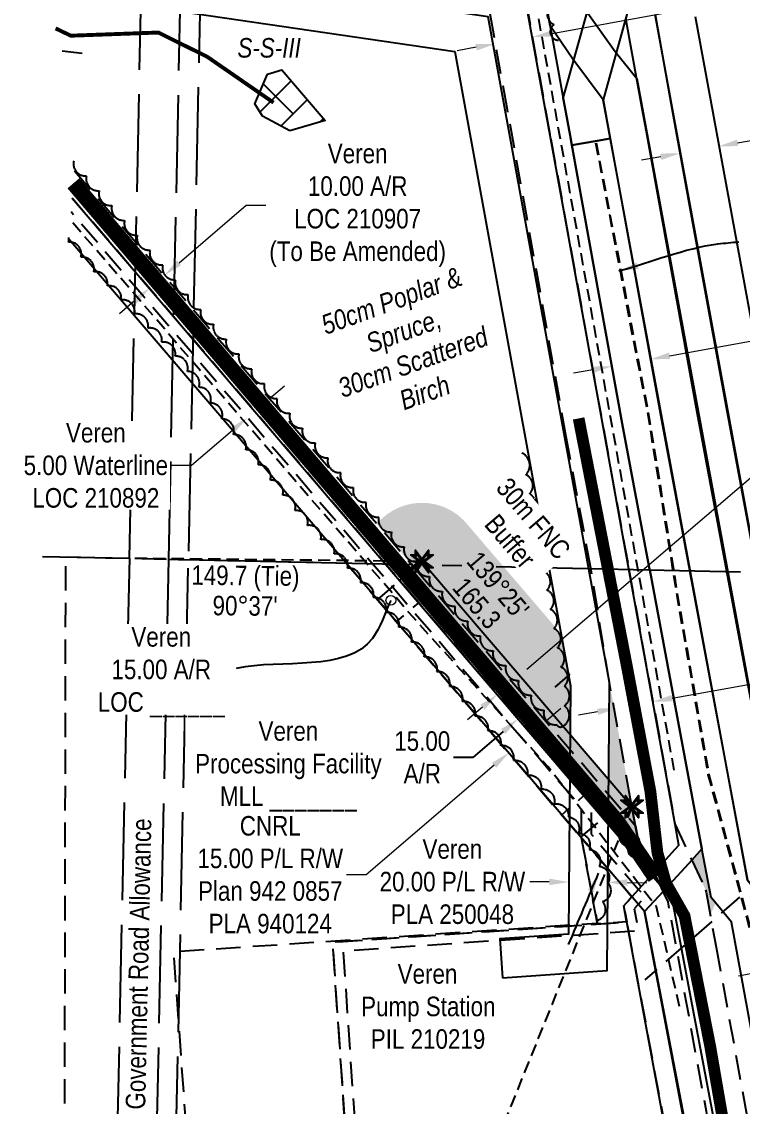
# Model space of a CAD drawing. Extents: x 401730 to 409626, y 6061258 to 6066665.
# Drawn here: x 404648 to 405016, y 6061900 to 6062455 of the extents above; entities that cross this region are included whole.
import ezdxf
from ezdxf.enums import TextEntityAlignment as Align

# ---------------------------------------------------------------- set-up
doc = ezdxf.new("R2010")
doc.units = 0
doc.header["$LTSCALE"] = 5
doc.header["$PDSIZE"] = 0.5
for name, pattern in [('0', [1, 1, 0]), ('foc-ACCESSROAD', [3.75, 2.5, -1.25]), ('foc-QUARTERLINE', [33, 25, -3, 2, -3]), ('foc-TIELINE', [1.875, 1.25, -0.625]), ('foc-UNSURVEYED', [12.5, 10, -2.5]), ('UG_PIPE', [1.875, 1.25, -0.625])]:
    doc.linetypes.add(name, pattern=pattern)
doc.layers.get('Defpoints').update_dxf_attribs({"color": 9})
for name, color, linetype, lineweight in [('AS-GENERAL', 48, 'Continuous', 18), ('C-AR-T', 13, 'Continuous', 9), ('C-RW-T', 13, 'Continuous', 9), ('C-WS-T', 13, 'Continuous', 9), ('F-AR-T', 190, 'Continuous', 9), ('F-RW-T', 190, 'Continuous', 9)]:
    doc.layers.add(name, color=color, linetype=linetype, lineweight=lineweight)
for name, color, linetype in [('AS-PIPE-UG', 44, 'UG_PIPE'), ('AS-ROADS', 254, 'Continuous'), ('C-AR', 13, 'foc-ACCESSROAD'), ('C-RW', 13, 'Continuous'), ('C-WS', 13, 'foc-ACCESSROAD'), ('F-AR', 190, 'foc-ACCESSROAD'), ('F-RW', 190, 'Continuous'), ('L-BD', 7, 'Continuous'), ('L-MON', 1, 'Continuous'), ('L-QSEC', 8, 'foc-QUARTERLINE'), ('L-ROAD-T', 7, 'Continuous'), ('L-TIE', 7, 'foc-TIELINE'), ('L-USEC', 7, 'foc-UNSURVEYED'), ('P-FNC BUFFER-H 30m', 51, 'Continuous'), ('P-FNC BUFFER-T', 40, 'Continuous'), ('P-PROPOSED', 10, 'Continuous'), ('P-PROPOSED-H', 21, 'Continuous'), ('P-TXT', 4, 'Continuous'), ('T-BUSH', 110, '0'), ('T-BUSH-T', 110, 'Continuous'), ('T-SLOPE', 48, 'Continuous'), ('WATERCOURSE', 146, 'foc-TIELINE'), ('WETLAND', 143, 'Continuous'), ('WETLAND-T', 146, 'Continuous')]:
    doc.layers.add(name, color=color, linetype=linetype)
doc.layers.add('NM-WETLAND-H', color=7, linetype='Continuous', true_color=0x8affff)
doc.styles.add('80CG', font='ARIALN.TTF', dxfattribs={"height": 10})
doc.styles.add('80L', font='ARIALN.TTF', dxfattribs={"height": 10})
doc.styles.add('foc-LtypeFont', font='ARIALN.TTF', dxfattribs={"height": 7.35})
doc.linetypes.add('foc-TOPO-flowdirection-NOLINE', pattern='A,0,[">",foc-LtypeFont,S=0.3,R=0,X=0,Y=-0.945],-20,[">",foc-LtypeFont,S=0.3,R=0,X=0,Y=-0.945],0', length=20)
doc.dimstyles.new('Compass 5 000', dxfattribs={"dimscale": 5, "dimtxt": 9, "dimasz": 2, "dimexe": 0.2, "dimexo": 0.0625, "dimgap": 0.5, "dimtad": 0, "dimtih": 1, "dimtoh": 1, "dimzin": 0, "dimdsep": 46, "dimtxsty": '80CG', "dimcen": 0.1, "dimse1": 1, "dimse2": 1, "dimclrd": 256, "dimclrt": 256, "dimaunit": 1, "dimadec": 4, "dimazin": 0, "dimtfac": 0.06, "dimtofl": 0, "dimtmove": 0, "dimatfit": 1, "dimfxl": 0.2, "dimtolj": 1, "dimtzin": 0, "dimlwd": -1, "dimarcsym": 0})

# ---------------------------------------------------------------- blocks, each defined once
blk = doc.blocks.new('*D21')
at = {"layer": 'C-AR-T', "transparency": 16777216}
for p, q in [((404774.48, 6062261.9), (404782.08, 6062268.41)), ((404755.5, 6062245.64), (404734.55, 6062227.71)), ((404734.55, 6062227.71), (404724.55, 6062227.71))]:
    blk.add_line(p, q, dxfattribs=at)
for points in [[(404773.4, 6062263.17), (404775.57, 6062260.64), (404766.89, 6062255.4)], [(404754.41, 6062246.91), (404756.58, 6062244.38), (404763.09, 6062252.15)]]:
    blk.add_solid(points, dxfattribs=at)
at = {"layer": 'Defpoints', "color": 0, "transparency": 16777216}
for p in [(404766.89, 6062255.4), (404819.18, 6062186.66), (404822.97, 6062189.91)]:
    blk.add_point(p, dxfattribs=at)
at = {"layer": 'C-AR-T', "transparency": 16777216, "insert": (404685.6, 6062227.71), "char_height": 10, "attachment_point": 5, "style": '80CG', "bg_fill": 3, "box_fill_scale": 1.1, "bg_fill_color": 256, "bg_fill_true_color": 13158600, "bg_fill_transparency": 0}
blk.add_mtext('\\A1;Veren\\P5.00 Waterline\\PLOC 210892', dxfattribs=at)
blk = doc.blocks.new('*D22')
at = {"layer": 'C-AR-T', "transparency": 16777216}
for p, q in [((404728.16, 6062331.36), (404762.52, 6062360.8)), ((404762.52, 6062360.8), (404772.52, 6062360.8)), ((404705.37, 6062311.85), (404697.78, 6062305.35))]:
    blk.add_line(p, q, dxfattribs=at)
for points in [[(404727.07, 6062332.63), (404729.24, 6062330.1), (404720.56, 6062324.86)], [(404704.29, 6062313.12), (404706.46, 6062310.59), (404712.97, 6062318.36)]]:
    blk.add_solid(points, dxfattribs=at)
at = {"layer": 'Defpoints', "color": 0, "transparency": 16777216}
for p in [(404712.97, 6062318.36), (404757.89, 6062281.27), (404750.3, 6062274.77)]:
    blk.add_point(p, dxfattribs=at)
at = {"layer": 'C-AR-T', "transparency": 16777216, "insert": (404819.54, 6062360.8), "char_height": 10, "attachment_point": 5, "style": '80CG', "bg_fill": 3, "box_fill_scale": 1.1, "bg_fill_color": 256, "bg_fill_true_color": 13158600, "bg_fill_transparency": 0}
blk.add_mtext('\\A1;Veren\\P10.00 A/R\\PLOC 210907\\P(To Be Amended)', dxfattribs=at)
blk = doc.blocks.new('*D26')
at = {"layer": 'C-AR-T', "transparency": 16777216}
for p, q in [((405063.51, 6061975.49), (405184.43, 6061997.66)), ((405024.18, 6061968.28), (405014.34, 6061966.47))]:
    blk.add_line(p, q, dxfattribs=at)
for points in [[(405063.21, 6061977.13), (405063.81, 6061973.85), (405053.67, 6061973.68)], [(405023.88, 6061969.91), (405024.48, 6061966.64), (405034.01, 6061970.08)]]:
    blk.add_solid(points, dxfattribs=at)
at = {"layer": 'Defpoints', "color": 0, "transparency": 16777216}
for p in [(405053.67, 6061973.68), (405053.99, 6061971.96), (405034.33, 6061968.36)]:
    blk.add_point(p, dxfattribs=at)
at = {"layer": 'C-AR-T', "transparency": 16777216, "insert": (405223.97, 6061997.66), "char_height": 10, "attachment_point": 5, "style": '80CG'}
blk.add_mtext('\\A1;Veren\\P20.00 P/L R/W\\PPLA 220744', dxfattribs=at)
blk = doc.blocks.new('*D27')
at = {"layer": 'C-AR-T', "transparency": 16777216}
for p, q in [((404906.18, 6062123.49), (405030.3, 6062229.79)), ((405030.3, 6062229.79), (405040.3, 6062229.79)), ((404883.4, 6062103.98), (404875.81, 6062097.48))]:
    blk.add_line(p, q, dxfattribs=at)
for points in [[(404905.1, 6062124.76), (404907.27, 6062122.23), (404898.59, 6062116.99)], [(404882.32, 6062105.25), (404884.49, 6062102.72), (404891, 6062110.49)]]:
    blk.add_solid(points, dxfattribs=at)
at = {"layer": 'Defpoints', "color": 0, "transparency": 16777216}
for p in [(404873.86, 6062145.87), (404866.26, 6062139.37), (404898.59, 6062116.99)]:
    blk.add_point(p, dxfattribs=at)
at = {"layer": 'C-AR-T', "transparency": 16777216, "insert": (405087.32, 6062229.79), "char_height": 10, "attachment_point": 5, "style": '80CG', "bg_fill": 3, "box_fill_scale": 1.1, "bg_fill_color": 256, "bg_fill_true_color": 13158600, "bg_fill_transparency": 0}
blk.add_mtext('\\A1;Veren\\P10.0 A/R\\PLOC 210907\\P(To Be Amended)', dxfattribs=at)
blk = doc.blocks.new('*D30')
at = {"layer": 'C-RW-T', "transparency": 16777216}
for p, q in [((404979.14, 6062283.79), (405031.59, 6062293.33)), ((404939.81, 6062276.65), (404929.97, 6062274.86))]:
    blk.add_line(p, q, dxfattribs=at)
for points in [[(404978.84, 6062285.43), (404979.44, 6062282.15), (404969.3, 6062282.01)], [(404939.51, 6062278.29), (404940.11, 6062275.01), (404949.65, 6062278.43)]]:
    blk.add_solid(points, dxfattribs=at)
at = {"layer": 'Defpoints', "color": 0, "transparency": 16777216}
for p in [(404963.41, 6062314.44), (404943.75, 6062310.87), (404969.3, 6062282.01)]:
    blk.add_point(p, dxfattribs=at)
at = {"layer": 'C-RW-T', "transparency": 16777216, "insert": (405071.13, 6062293.33), "char_height": 10, "attachment_point": 5, "style": '80CG'}
blk.add_mtext('\\A1;Veren\\P20.00 P/L R/W\\PPLA 170041', dxfattribs=at)
blk = doc.blocks.new('*D33')
at = {"layer": 'C-RW-T', "transparency": 16777216}
for p, q in [((404917.55, 6062014.62), (404907.55, 6062014.7)), ((404957.54, 6062014.29), (404967.54, 6062014.21))]:
    blk.add_line(p, q, dxfattribs=at)
for points in [[(404917.57, 6062016.29), (404917.54, 6062012.95), (404927.55, 6062014.54)], [(404957.56, 6062015.96), (404957.53, 6062012.63), (404947.54, 6062014.38)]]:
    blk.add_solid(points, dxfattribs=at)
at = {"layer": 'Defpoints', "color": 0, "transparency": 16777216}
for p in [(404928.08, 6062078.58), (404948.07, 6062078.42), (404927.55, 6062014.54)]:
    blk.add_point(p, dxfattribs=at)
at = {"layer": 'C-RW-T', "transparency": 16777216, "insert": (404868.01, 6062014.7), "char_height": 10, "attachment_point": 5, "style": '80CG'}
blk.add_mtext('\\A1;Veren\\P20.00 P/L R/W\\PPLA 250048', dxfattribs=at)
blk = doc.blocks.new('*D36')
at = {"layer": 'C-RW-T', "transparency": 16777216}
for p, q in [((404990.88, 6061872.06), (405113.3, 6061894.79)), ((404951.59, 6061864.77), (404941.76, 6061862.94))]:
    blk.add_line(p, q, dxfattribs=at)
for points in [[(404990.57, 6061873.7), (404991.18, 6061870.42), (404981.04, 6061870.23)], [(404951.29, 6061866.4), (404951.9, 6061863.13), (404961.42, 6061866.59)]]:
    blk.add_solid(points, dxfattribs=at)
at = {"layer": 'Defpoints', "color": 0, "transparency": 16777216}
for p in [(404961.42, 6061866.59), (404961.87, 6061864.2), (404981.49, 6061867.84)]:
    blk.add_point(p, dxfattribs=at)
at = {"layer": 'C-RW-T', "transparency": 16777216, "insert": (405152.84, 6061894.79), "char_height": 10, "attachment_point": 5, "style": '80CG', "bg_fill": 3, "box_fill_scale": 1.1, "bg_fill_color": 256, "bg_fill_true_color": 13158600, "bg_fill_transparency": 0}
blk.add_mtext('\\A1;Veren\\P20.00 P/L R/W\\PPLA 160830\\P(Expired)', dxfattribs=at)
blk = doc.blocks.new('*D37')
at = {"layer": 'Defpoints', "color": 0, "transparency": 16777216}
for p in [(404853.45, 6062752.58), (404834.28, 6062749.08), (404890.07, 6062443.44)]:
    blk.add_point(p, dxfattribs=at)
at = {"layer": 'F-AR-T', "transparency": 16777216}
for p, q in [((404919.07, 6062448.73), (405007.96, 6062464.96)), ((404880.23, 6062441.64), (404870.39, 6062439.85))]:
    blk.add_line(p, q, dxfattribs=at)
for points in [[(404918.77, 6062450.37), (404919.37, 6062447.09), (404909.24, 6062446.94)], [(404879.93, 6062443.28), (404880.53, 6062440), (404890.07, 6062443.44)]]:
    blk.add_solid(points, dxfattribs=at)
at = {"layer": 'F-AR-T', "transparency": 16777216, "insert": (405054.68, 6062464.96), "char_height": 10, "attachment_point": 5, "style": '80CG'}
blk.add_mtext('\\A1;Alberta Rail Rock\\P20.00 A/R\\PDLO 012332\\P(Class II)', dxfattribs=at)
blk = doc.blocks.new('*D38')
at = {"layer": 'Defpoints', "color": 0, "transparency": 16777216}
for p in [(404949.29, 6062119.14), (404967.77, 6062122.49), (404970.61, 6062106.82)]:
    blk.add_point(p, dxfattribs=at)
at = {"layer": 'F-AR-T', "transparency": 16777216}
for p, q in [((404980.45, 6062108.6), (405088.23, 6062128.16)), ((404942.29, 6062101.68), (404932.45, 6062099.89))]:
    blk.add_line(p, q, dxfattribs=at)
for points in [[(404980.16, 6062110.24), (404980.75, 6062106.96), (404970.61, 6062106.82)], [(404942, 6062103.32), (404942.59, 6062100.04), (404952.13, 6062103.47)]]:
    blk.add_solid(points, dxfattribs=at)
at = {"layer": 'F-AR-T', "transparency": 16777216, "insert": (405134.96, 6062128.16), "char_height": 10, "attachment_point": 5, "style": '80CG', "bg_fill": 3, "box_fill_scale": 1.1, "bg_fill_color": 256, "bg_fill_true_color": 13158600, "bg_fill_transparency": 0}
blk.add_mtext('\\A1;Alberta Rail Rock\\P20.00 A/R\\PDLO 012332\\P(Class II)', dxfattribs=at)
blk = doc.blocks.new('*D45')
at = {"layer": 'Defpoints', "color": 0, "transparency": 16777216}
for p in [(404802.62, 6062213.95), (404791.24, 6062204.19), (404896.94, 6062080.78)]:
    blk.add_point(p, dxfattribs=at)
at = {"layer": 'F-RW-T', "transparency": 16777216}
for p, q in [((404915.92, 6062097.04), (404923.52, 6062103.55)), ((404889.35, 6062074.28), (404823.92, 6062018.24)), ((404823.92, 6062018.24), (404813.92, 6062018.24))]:
    blk.add_line(p, q, dxfattribs=at)
for points in [[(404914.84, 6062098.31), (404917.01, 6062095.77), (404908.33, 6062090.54)], [(404888.26, 6062075.54), (404890.43, 6062073.01), (404896.94, 6062080.78)]]:
    blk.add_solid(points, dxfattribs=at)
at = {"layer": 'F-RW-T', "transparency": 16777216, "insert": (404774.84, 6062018.24), "char_height": 10, "attachment_point": 5, "style": '80CG', "bg_fill": 3, "box_fill_scale": 1.1, "bg_fill_color": 256, "bg_fill_true_color": 13158600, "bg_fill_transparency": 0}
blk.add_mtext('\\A1;CNRL\\P15.00 P/L R/W\\PPlan 942 0857\\PPLA 940124', dxfattribs=at)
blk = doc.blocks.new('*D55')
at = {"layer": 'Defpoints', "color": 0, "transparency": 16777216}
for p in [(405004.07, 6062390.96), (405004.71, 6062387.43), (404985.1, 6062383.87)]:
    blk.add_point(p, dxfattribs=at)
at = {"layer": 'F-RW-T', "transparency": 16777216}
for p, q in [((405013.91, 6062392.74), (405023.75, 6062394.52)), ((404974.62, 6062385.62), (404964.78, 6062383.84))]:
    blk.add_line(p, q, dxfattribs=at)
for points in [[(405013.61, 6062394.38), (405014.2, 6062391.1), (405004.07, 6062390.96)], [(404974.32, 6062387.26), (404974.92, 6062383.98), (404984.46, 6062387.41)]]:
    blk.add_solid(points, dxfattribs=at)
at = {"layer": 'F-RW-T', "transparency": 16777216, "insert": (405063.29, 6062394.52), "char_height": 10, "attachment_point": 5, "style": '80CG'}
blk.add_mtext('\\A1;CNRL\\P20.00 P/L R/W\\PPLA 240998', dxfattribs=at)
blk = doc.blocks.new('TEMP')
h = blk.add_hatch(color=255)
h.dxf.hatch_style = 1
h.paths.add_polyline_path([(0, 0.25), (-0.67, 1.15), (-0.67, 0.67), (-1.15, 0.67), (-0.25, 0), (-1.15, -0.67), (-0.67, -0.67), (-0.67, -1.15), (0, -0.25), (0.67, -1.15), (0.67, -0.67), (1.15, -0.67), (0.25, 0), (1.15, 0.67), (0.67, 0.67), (0.67, 1.15)])
h.paths.add_polyline_path([(0.57, 0.85), (0.57, 0.57), (0.85, 0.57), (0.08, 0), (0.85, -0.57), (0.57, -0.57), (0.57, -0.85), (0, -0.08), (-0.57, -0.85), (-0.57, -0.57), (-0.85, -0.57), (-0.08, 0), (-0.85, 0.57), (-0.57, 0.57), (-0.57, 0.85), (0, 0.08)], flags=16)
h = blk.add_hatch(color=1)
h.dxf.hatch_style = 1
h.paths.add_polyline_path([(0, 0.08), (-0.57, 0.85), (-0.57, 0.57), (-0.85, 0.57), (-0.08, 0), (-0.85, -0.57), (-0.57, -0.57), (-0.57, -0.85), (0, -0.08), (0.57, -0.85), (0.57, -0.57), (0.85, -0.57), (0.08, 0), (0.85, 0.57), (0.57, 0.57), (0.57, 0.85)])
at = {"color": 1}
for p, q in [((-0.08, 0), (0.08, 0)), ((0, 0.08), (0, -0.08))]:
    blk.add_line(p, q, dxfattribs=at)
at = {"color": 255, "flags": 128}
blk.add_lwpolyline([(-0.25, 0), (-1.15, 0.67), (-0.67, 0.67), (-0.67, 1.15), (0, 0.25), (0.67, 1.15), (0.67, 0.67), (1.15, 0.67), (0.25, 0), (1.15, -0.67), (0.67, -0.67), (0.67, -1.15), (0, -0.25), (-0.67, -1.15), (-0.67, -0.67), (-1.15, -0.67)], close=True, dxfattribs=at)
at = {"color": 1, "flags": 128}
blk.add_lwpolyline([(-0.08, 0), (-0.85, 0.57), (-0.57, 0.57), (-0.57, 0.85), (0, 0.08), (0.57, 0.85), (0.57, 0.57), (0.85, 0.57), (0.08, 0), (0.85, -0.57), (0.57, -0.57), (0.57, -0.85), (0, -0.08), (-0.57, -0.85), (-0.57, -0.57), (-0.85, -0.57)], close=True, dxfattribs=at)
blk = doc.blocks.new('*D57')
at = {"layer": 'Defpoints', "color": 0, "transparency": 16777216}
for p in [(404905.24, 6062116.91), (404893.85, 6062107.15), (404901.63, 6062098.07)]:
    blk.add_point(p, dxfattribs=at)
at = {"layer": 'P-TXT', "transparency": 16777216}
for p, q in [((404920.61, 6062114.33), (404928.21, 6062120.84)), ((404894.03, 6062091.57), (404878.52, 6062078.29)), ((404878.52, 6062078.29), (404868.52, 6062078.29))]:
    blk.add_line(p, q, dxfattribs=at)
for points in [[(404919.53, 6062115.6), (404921.69, 6062113.07), (404913.02, 6062107.83)], [(404892.95, 6062092.84), (404895.12, 6062090.3), (404901.63, 6062098.07)]]:
    blk.add_solid(points, dxfattribs=at)
at = {"layer": 'P-TXT', "transparency": 16777216, "insert": (404852.59, 6062078.29), "char_height": 10, "attachment_point": 5, "style": '80CG'}
blk.add_mtext('\\A1;15.00\\PA/R', dxfattribs=at)

msp = doc.modelspace()

# ---------------------------------------------------------------- hatches: boundary and pattern name
at = {"layer": 'NM-WETLAND-H'}
h = msp.add_hatch(dxfattribs=at)
h.set_pattern_fill('ANSI38', color=256, scale=3.996617)
h.set_pattern_definition([(45, (164.424, 2461.156), (-8.972660429, 8.972660429), []), (135, (164.424, 2461.156), (-26.917981286, 8.972660429), [31.72314517, -19.0338871])])
h.paths.add_polyline_path([(404784.843, 6062398.915), (404770.854, 6062406.477), (404766.953, 6062412.649), (404773.489, 6062427.855), (404780.722, 6062430.087), (404802.858, 6062404.22)])
at = {"layer": 'P-FNC BUFFER-H 30m'}
h = msp.add_hatch(color=256, dxfattribs=at)
h.dxf.hatch_style = 1
h.paths.add_polyline_path([(404875.196, 6062198.087, 0.4142136), (404832.913, 6062201.357), (404829.117, 6062198.106), (404848.624, 6062175.33), (404852.42, 6062178.581), (404928.172, 6062090.131), (404928.374, 6062114.868), (404923.485, 6062141.704)])
h.paths.add_polyline_path([(404949.287, 6062111.578), (404948.349, 6062112.673), (404947.975, 6062067.008), (404959.879, 6062053.109), (404959.824, 6062053.399), (404959.154, 6062056.951)])
h.paths.add_polyline_path([(404812.75, 6062178.799, 0.0089818), (404812.41, 6062177.777), (404813.649, 6062177.749)])
h = msp.add_hatch(color=256, dxfattribs=at)
h.dxf.hatch_style = 1
h.paths.add_polyline_path([(404995.678, 6062031.507), (404990.496, 6062025.805), (404990.447, 6062025.75), (404997.544, 6062010.548), (404997.758, 6062009.374), (404999.846, 6061997.972, 0.0545285), (405002.576, 6062003.895), (405000.336, 6062006.618)])
at = {"layer": 'P-PROPOSED-H'}
h = msp.add_hatch(color=256, dxfattribs=at)
h.dxf.hatch_style = 1
h.paths.add_polyline_path([(404962.778, 6062037.745), (404959.879, 6062053.109), (404852.42, 6062178.581), (404841.032, 6062168.827), (404974.138, 6062013.41)])

# ---------------------------------------------------------------- linework, layer by layer
at = {"layer": 'AS-PIPE-UG', "flags": 128}
for points in [[(404981.472, 6062071.778), (404831.526, 6062904.374)], [(404941.298, 6062392.727), (404941.289, 6062392.751), (404948.306, 6062355.898), (404952.858, 6062332.349), (404959.833, 6062295.447), (404967.351, 6062257.582), (404973.639, 6062218.474), (404982.796, 6062161.126), (404998.773, 6062069.428), (405023.397, 6061978.309), (405039.944, 6061897.211), (405059.258, 6061834.768), (405066.861, 6061777.633), (405077.257, 6061738.238), (405086.311, 6061707.302), (405097.657, 6061662.573), (405101.234, 6061642.008), (405099.314, 6061641.418), (405087.447, 6061638.633), (405078.735, 6061637.373), (405076.119, 6061637.025), (405076.661, 6061632.673), (405083.096, 6061580.802), (405091.395, 6061522.484), (405100.845, 6061467.236), (405113.798, 6061403.922), (405123.195, 6061367.851), (405124.216, 6061345.416), (405129.248, 6061313.897), (405135.06, 6061276.288), (405136.265, 6061266.338)], [(404941.609, 6062392.838), (404948.613, 6062355.883), (404953.335, 6062332.486), (404960.261, 6062295.553), (404967.641, 6062257.651), (404974.099, 6062218.588), (404983.213, 6062161.146), (404999.25, 6062069.458), (405023.847, 6061978.316), (405040.399, 6061897.22), (405059.711, 6061834.787), (405067.361, 6061777.891), (405077.877, 6061738.513), (405087.293, 6061707.534), (405098.227, 6061662.792), (405101.887, 6061641.282), (405099.467, 6061640.723), (405087.495, 6061638.109), (405078.735, 6061636.737), (405076.71, 6061636.509), (405077.15, 6061632.877), (405083.779, 6061580.941), (405092.021, 6061522.537), (405101.379, 6061467.312), (405114.555, 6061404.201), (405124.071, 6061368.162), (405124.923, 6061345.434), (405129.924, 6061313.913), (405136.264, 6061276.253), (405137.3, 6061266.315)], [(404984.189, 6061950.871), (404972.45, 6062001.789), (404917.007, 6062073.547), (404848.044, 6062149.851), (404672.576, 6062353.363)]]:
    msp.add_lwpolyline(points, dxfattribs=at)
at = {"layer": 'AS-ROADS', "flags": 128}
for points, const_width in [([(404971.813, 6062016.885), (404952.493, 6062045.307), (404674.121, 6062372.062)], 7.997), ([(405036.204, 6061699.749), (405031.961, 6061734.698), (405026.84, 6061781.173), (405018.626, 6061821.966), (404999.874, 6061930.649), (404986.772, 6061997.269), (404977.275, 6062013.945), (404972.911, 6062029.595), (404969.318, 6062060.895), (404956.991, 6062126.479), (404932.593, 6062251.751)], 5.998)]:
    msp.add_lwpolyline(points, dxfattribs=dict(at, const_width=const_width))
at = {"layer": 'C-AR'}
msp.add_line((405014.835, 6062006.793), (404966.514, 6061964.452), dxfattribs=at)
at = {"layer": 'C-AR', "flags": 128}
for points in [[(404674.649, 6062378.465), (404728.19, 6062315.949), (404782.204, 6062252.883), (404848.624, 6062175.33), (404841.032, 6062168.827), (404785.707, 6062233.426), (404720.598, 6062309.447), (404673.492, 6062364.45)], [(404673.492, 6062364.45), (404714.096, 6062317.039), (404939.031, 6062054.402), (404939.031, 6062039.035), (404963.277, 6062010.724), (404963.277, 6062010.724), (404966.554, 6062006.898), (404961.033, 6062000.822), (404963.134, 6061989.521), (404812.107, 6061979.193), (404824.616, 6061795.302), (404753.626, 6061790.457), (404753.966, 6061785.474), (404929.854, 6061797.479), (404972.725, 6061776.126), (405002.062, 6061748.078), (405034.038, 6061706.027), (405093.403, 6061387.881), (405114.848, 6061266.412), (405109.752, 6061266.527), (405088.486, 6061386.989), (405029.342, 6061703.945), (404998.323, 6061744.739), (404969.819, 6061771.99), (404928.841, 6061792.401), (404749.32, 6061780.147), (404748.3, 6061795.103), (404819.291, 6061799.948), (404806.781, 6061983.838), (404952.175, 6061993.781), (404957.195, 6061994.124), (404955.666, 6062002.348), (404959.89, 6062006.996), (404956.613, 6062010.822), (404956.613, 6062010.822), (404934.033, 6062037.187), (404934.033, 6062052.554), (404710.3, 6062313.788), (404672.913, 6062357.442)], [(404848.624, 6062175.33), (404961.738, 6062043.255), (404962.778, 6062037.745), (404974.138, 6062013.41), (404841.032, 6062168.827), (404848.624, 6062175.33)], [(404848.624, 6062175.33), (404961.738, 6062043.255)]]:
    msp.add_lwpolyline(points, dxfattribs=at)
for points in [[(404850.817, 6062157.466), (404841.066, 6062168.857), (404829.676, 6062159.106), (404839.427, 6062147.716)], [(404935.325, 6062058.751), (404945.075, 6062047.361), (404933.685, 6062037.61), (404923.934, 6062049)]]:
    msp.add_lwpolyline(points, close=True, dxfattribs=at)
at = {"layer": 'C-RW'}
msp.add_lwpolyline([(405167.69, 6062773.763), (405164.722, 6062753.993), (405044.063, 6062772.097), (404945.222, 6062414.729), (404948.755, 6062395.052), (404942.101, 6062393.858), (404929.119, 6062391.527), (404928.215, 6062396.445), (404925.547, 6062411.197), (404924.76, 6062415.616), (404937.071, 6062460.127), (405029.425, 6062794.261), (405167.69, 6062773.763)], close=True, dxfattribs=at)
for points in [[(405054.975, 6061863.899), (405029.442, 6062002.863), (405018.995, 6062015.571), (404945.222, 6062414.729), (404929.564, 6062435.574), (404918.023, 6062452.68), (404904.956, 6062524.193)], [(404936.402, 6062460.231), (404951.362, 6062439.502), (404962.301, 6062425.732), (405036.306, 6062024.207), (405046.735, 6062011.51), (405076.746, 6061847.821)], [(405038.952, 6061840.622), (405010.753, 6061993.952), (405000.336, 6062006.618), (404995.678, 6062031.507), (404968.945, 6062174.33), (404968.902, 6062174.559), (404955.285, 6062247.318), (404929.119, 6062391.527), (404942.101, 6062393.858), (404948.755, 6062395.052), (404974.946, 6062250.937), (404989.323, 6062174.108), (404989.366, 6062173.88), (405018.995, 6062015.571), (405029.442, 6062002.863), (405071.072, 6061776.293)]]:
    msp.add_lwpolyline(points, dxfattribs=at)
at = {"layer": 'C-WS', "flags": 128}
for points in [[(404942.226, 6061993.101), (404934.033, 6062037.187), (404959.89, 6062006.996), (404955.666, 6062002.348), (404957.195, 6061994.124)], [(404931.951, 6061807.64), (404819.362, 6061799.954), (404806.781, 6061983.838), (404957.195, 6061994.124), (404987.569, 6061831.084), (404991.175, 6061811.684), (404971.934, 6061810.37), (404966.132, 6061809.974), (404939.139, 6061808.132), (404931.951, 6061807.64)]]:
    msp.add_lwpolyline(points, close=True, dxfattribs=at)
at = {"layer": 'F-AR'}
for points in [[(404793.593, 6063082.434), (404806.22, 6063012.844), (404811.716, 6062982.552), (404812.731, 6062977.953), (404815.399, 6062963.205), (404815.856, 6062959.737), (404816.263, 6062957.492), (404819.395, 6062940.233), (404820.727, 6062932.894), (404822.269, 6062924.46), (404824.947, 6062909.705), (404895.251, 6062522.167), (404898.821, 6062502.497), (404915.707, 6062409.43), (404918.384, 6062394.677), (404945.419, 6062245.681), (404958.28, 6062174.793), (404958.321, 6062174.564)], [(405009.335, 6061835.129), (404978.339, 6062004.411), (404975.848, 6062009.747), (404973.937, 6062013.841), (404971.262, 6062019.571), (404962.778, 6062037.745), (404959.824, 6062053.399), (404959.154, 6062056.951), (404948.381, 6062116.593), (404938.848, 6062174.993), (404938.805, 6062175.223), (404926.253, 6062242.378), (404896.239, 6062409.65), (404879.912, 6062499.101)], [(404958.321, 6062174.564), (404981.969, 6062043.909), (404990.432, 6062025.783), (404997.544, 6062010.548), (404997.758, 6062009.374), (405002.913, 6061981.225), (405028.998, 6061838.771)]]:
    msp.add_lwpolyline(points, dxfattribs=at)
at = {"layer": 'F-RW'}
for points in [[(404987.498, 6061831.079), (404955.666, 6062002.348), (404960.018, 6062007.137), (404970.18, 6062018.32), (404971.329, 6062019.585), (404980.348, 6062029.509), (404983.928, 6062033.449), (404982.026, 6062043.928), (404958.322, 6062174.564), (404945.419, 6062245.681), (404918.382, 6062394.677), (404915.705, 6062409.429), (404898.818, 6062502.495)], [(404908.661, 6062504.262), (404924.751, 6062415.607), (404925.548, 6062411.197), (404928.216, 6062396.445), (404929.119, 6062391.527), (404955.285, 6062247.318), (404968.902, 6062174.559), (404968.945, 6062174.33), (404995.678, 6062031.507), (404990.496, 6062025.805), (404986.905, 6062021.853), (404976.717, 6062010.692), (404975.919, 6062009.763), (404966.377, 6061999.421), (404998.148, 6061833.054)], [(405080.46, 6061267.186), (405062.978, 6061366.54), (405060.294, 6061381.801), (405028.655, 6061551.808), (405047.651, 6061555.343), (405054.532, 6061556.624), (405059.445, 6061557.538), (405069.274, 6061559.368), (405088.981, 6061563.035), (405108.623, 6061566.691), (405123.829, 6061569.575), (405158.643, 6061576), (405131.11, 6061722.225), (405127.579, 6061730.337), (405122.79, 6061741.343), (405120.793, 6061745.933), (405118.801, 6061750.511), (405112.811, 6061764.275), (405103.242, 6061786.265), (405060.754, 6062018.189), (405045.078, 6062059.01), (404971.714, 6062458.364)], [(404971.714, 6062458.364), (404980.332, 6062410.267), (404990.016, 6062356.658), (405007.99, 6062257.477), (405023.765, 6062173.053), (405050.336, 6062030.874), (405060.754, 6062018.189), (405103.27, 6061786.276), (405112.463, 6061764.992), (405118.416, 6061751.21), (405120.396, 6061746.627), (405122.381, 6061742.031), (405127.141, 6061731.012), (405131.304, 6061721.374), (405151.08, 6061615.263), (405123.896, 6061570.111), (405155.918, 6061399.002), (405161.845, 6061365.419), (405179.579, 6061264.957)], [(404992.207, 6062457.455), (405064.474, 6062064.268), (405080.083, 6062023.622), (405122.492, 6061792.132), (405130.96, 6061772.672), (405136.946, 6061758.914), (405138.941, 6061754.33), (405140.936, 6061749.746), (405145.726, 6061738.739), (405150.339, 6061728.137), (405172.368, 6061611.149), (405181.997, 6061560.011), (405136.481, 6061551.54), (405127.038, 6061549.782), (405112.301, 6061547.04), (405092.657, 6061543.384), (405072.934, 6061539.713), (405063.105, 6061537.884), (405058.191, 6061536.97), (405053.538, 6061536.104), (405102.616, 6061266.688)], [(405073.182, 6061867.264), (405046.735, 6062011.51), (405036.306, 6062024.207), (405008.435, 6062173.398), (404993.233, 6062254.784), (404975.28, 6062353.876), (404967.237, 6062398.412), (404965.607, 6062407.44), (404962.887, 6062422.487), (404956.754, 6062456.424)], [(404673.492, 6062364.45), (404980.358, 6062006.148), (405033.951, 6061722.308), (405037.297, 6061703.74), (405029.436, 6061702.279), (405022.556, 6061701.002), (405019.707, 6061716.321), (405013.602, 6061749.139), (404966.377, 6061999.421), (404671.755, 6062343.427)]]:
    msp.add_lwpolyline(points, dxfattribs=at)
at = {"layer": 'L-QSEC'}
for p, q in [((404658.352, 6062181.168), (404702.752, 6062180.191)), ((404722.867, 6062179.748), (404874.835, 6062176.402)), ((404890.484, 6062176.057), (405489.326, 6062162.872))]:
    msp.add_line(p, q, dxfattribs=at)
at = {"layer": 'L-TIE'}
msp.add_line((404852.42, 6062178.581), (404702.752, 6062180.191), dxfattribs=at)
at = {"layer": 'L-USEC'}
for p, q in [((404702.752, 6062180.191), (404719.629, 6062984.301)), ((404722.867, 6062179.748), (404739.745, 6062983.859)), ((404749.789, 6062983.639), (404732.911, 6062179.527))]:
    msp.add_line(p, q, dxfattribs=at)
at = {"layer": 'L-USEC', "flags": 128}
for points in [[(404702.752, 6062180.191), (404694.283, 6061778.119), (404685.815, 6061376.046)], [(404722.856, 6062179.767), (404714.387, 6061777.695), (404705.919, 6061375.622)], [(404715.97, 6061375.367), (404724.439, 6061777.442), (404732.907, 6062179.513)]]:
    msp.add_lwpolyline(points, dxfattribs=at)
at = {"layer": 'T-BUSH', "flags": 128}
for points in [[(405173.737, 6062905.817, 0.520567), (405163.883, 6062907.495, 0.5205671), (405154.029, 6062909.172, 0.5205671), (405144.175, 6062910.85, 0.5205671), (405134.305, 6062912.429, 0.5205671), (405124.411, 6062913.851, 0.5205671), (405114.517, 6062915.274, 0.5205671), (405104.622, 6062916.696, 0.5205671), (405094.728, 6062918.119, 0.5205671), (405084.834, 6062919.541, 0.5205671), (405074.939, 6062920.964, 0.5205671), (405065.045, 6062922.387, 0.5205671), (405055.151, 6062923.809, 0.5205671), (405045.257, 6062925.232, 0.5205671), (405035.362, 6062926.654, 0.5205671), (405025.468, 6062928.077, 0.5205671), (405015.574, 6062929.499, 0.5205671), (405005.68, 6062930.922, 0.5205671), (404995.785, 6062932.344, 0.5205671), (404985.891, 6062933.767, 0.5205671), (404975.997, 6062935.189, 0.5205671), (404966.102, 6062936.612, 0.5205671), (404956.208, 6062938.035, 0.5205671), (404946.314, 6062939.457, 0.5205671), (404936.42, 6062940.88, 0.5205671), (404926.572, 6062939.959, 0.5205671), (404916.742, 6062938.144, 0.5205671), (404906.912, 6062936.329, 0.5205671), (404897.082, 6062934.515, 0.5205671), (404887.252, 6062932.7, 0.5205671), (404877.423, 6062930.885, 0.5205671), (404867.593, 6062929.07, 0.5205671), (404857.763, 6062927.255, 0.5205671), (404847.933, 6062925.44, 0.5205671), (404838.103, 6062923.625, 0.5205671), (404837.115, 6062915.691, 0.5205671), (404838.877, 6062905.851, 0.5205671), (404840.64, 6062896.012, 0.5205671), (404842.403, 6062886.173, 0.5205671), (404844.166, 6062876.333, 0.5205671), (404845.929, 6062866.494, 0.5205671), (404847.692, 6062856.655, 0.5205671), (404849.455, 6062846.815, 0.5205671), (404851.218, 6062836.976, 0.5205671), (404852.981, 6062827.137, 0.5205671), (404854.744, 6062817.297, 0.5205671), (404856.507, 6062807.458, 0.5205671), (404858.27, 6062797.619, 0.5205671), (404860.033, 6062787.779, 0.5205671), (404861.796, 6062777.94, 0.5205671), (404863.559, 6062768.101, 0.5205671), (404865.322, 6062758.261, 0.5205671), (404867.085, 6062748.422, 0.5205671), (404868.848, 6062738.583, 0.5205671), (404870.611, 6062728.744, 0.5205671), (404872.374, 6062718.904, 0.5205671), (404874.137, 6062709.065, 0.5205671), (404875.9, 6062699.226, 0.5205671), (404877.663, 6062689.386, 0.5205671), (404879.426, 6062679.547, 0.5205671), (404881.189, 6062669.708, 0.5205671), (404882.952, 6062659.868, 0.5205671), (404884.715, 6062650.029, 0.5205671), (404886.478, 6062640.19, 0.5205671), (404888.241, 6062630.35, 0.5205671), (404890.003, 6062620.511, 0.5205671), (404891.766, 6062610.672, 0.5205671), (404893.529, 6062600.832, 0.5205671), (404895.292, 6062590.993, 0.5205671), (404897.055, 6062581.154, 0.5205671), (404898.818, 6062571.314, 0.5205671), (404900.581, 6062561.475, 0.5205671), (404902.344, 6062551.636, 0.5205671), (404904.107, 6062541.796, 0.5205671), (404905.87, 6062531.957, 0.5205671), (404907.633, 6062522.118, 0.5205671), (404909.396, 6062512.279, 0.5205671), (404911.159, 6062502.439, 0.5205671), (404912.922, 6062492.6, 0.5205671), (404914.685, 6062482.761, 0.5205671), (404916.448, 6062472.921, 0.5205671), (404918.211, 6062463.082, 0.5205671), (404919.974, 6062453.243, 0.7335883), (404922.34, 6062445.287, 0.4581219)], [(404674.312, 6062383.469, 0.5205671), (404680.814, 6062375.877, 0.5205671), (404687.316, 6062368.285, 0.5205671), (404693.818, 6062360.693, 0.5205671), (404700.32, 6062353.101, 0.5205671), (404706.823, 6062345.509, 0.5205671), (404713.325, 6062337.917, 0.5205671), (404719.827, 6062330.325, 0.5205671), (404726.329, 6062322.733, 0.5205671), (404732.831, 6062315.141, 0.5205671), (404739.334, 6062307.548, 0.5205671), (404745.836, 6062299.956, 0.5205671), (404752.338, 6062292.364, 0.5205671), (404758.84, 6062284.772, 0.5205671), (404765.342, 6062277.18, 0.5205671), (404771.845, 6062269.588, 0.5205671), (404778.347, 6062261.996, 0.5205671), (404784.849, 6062254.404, 0.5205671), (404791.351, 6062246.812, 0.5205671), (404797.854, 6062239.22, 0.5205671), (404804.356, 6062231.628, 0.5205671), (404810.858, 6062224.035, 0.5205671), (404817.36, 6062216.443, 0.5205671), (404823.862, 6062208.851, 0.5205671), (404830.365, 6062201.259, 0.5205671), (404836.867, 6062193.667, 0.5205671), (404843.369, 6062186.075, 0.5205671), (404849.871, 6062178.483, 0.5205671), (404856.373, 6062170.891, 0.5205671), (404862.876, 6062163.299, 0.5205671), (404869.378, 6062155.707, 0.5205671), (404875.88, 6062148.115, 0.5205671), (404882.382, 6062140.523, 0.5205671), (404888.884, 6062132.93, 0.5205671), (404895.387, 6062125.338, 0.5205671), (404901.889, 6062117.746, 0.5205671), (404908.391, 6062110.154, 0.5205671), (404914.893, 6062102.562, 0.5205671), (404921.395, 6062094.97, 0.5205671), (404925.211, 6062094.739, 0.5205671), (404925.292, 6062104.734, 0.5205671), (404925.351, 6062114.728, 0.5205671), (404923.56, 6062124.562, 0.5205671), (404921.768, 6062134.396, 0.5205671), (404919.977, 6062144.23, 0.5205671), (404918.185, 6062154.064, 0.5205671), (404916.394, 6062163.898, 0.5205671), (404914.602, 6062173.732, 0.5205671), (404912.811, 6062183.566, 0.5205671), (404911.019, 6062193.4, 0.5205671), (404909.228, 6062203.234, 0.5205671), (404907.436, 6062213.069, 0.5205671), (404905.644, 6062222.903, 0.5205671), (404903.618, 6062234.024, 0.5205671)], [(404899.35, 6062076.802, 0.5205671), (404892.763, 6062084.32, 0.5205671), (404886.175, 6062091.839, 0.5205671), (404879.595, 6062099.363, 0.5205671), (404873.089, 6062106.951, 0.5205671), (404866.582, 6062114.54, 0.5205671), (404860.076, 6062122.129, 0.5205671), (404853.569, 6062129.717, 0.5205671), (404847.063, 6062137.306, 0.5205671), (404840.557, 6062144.894, 0.5205671), (404834.05, 6062152.483, 0.5205671), (404827.544, 6062160.071, 0.5205671), (404821.038, 6062167.66, 0.5205671), (404814.365, 6062175.099, 0.5205671), (404807.537, 6062182.4, 0.5205671), (404800.708, 6062189.7, 0.5205671), (404793.88, 6062197, 0.5205671), (404787.491, 6062204.683, 0.5205671), (404781.186, 6062212.44, 0.5205671), (404774.88, 6062220.196, 0.5205671), (404768.575, 6062227.953, 0.5205671), (404762.27, 6062235.709, 0.5205671), (404755.965, 6062243.466, 0.5205671), (404750.029, 6062251.506, 0.5205671), (404744.164, 6062259.6, 0.5205671), (404738.3, 6062267.695, 0.5205671), (404732.435, 6062275.79, 0.5205671), (404726.203, 6062283.577, 0.5205671), (404719.264, 6062290.773, 0.5205671), (404712.326, 6062297.969, 0.5205671), (404705.388, 6062305.164, 0.5205671), (404698.45, 6062312.36, 0.5205671), (404691.512, 6062319.556, 0.5205671), (404684.574, 6062326.752, 0.5205671), (404677.97, 6062334.245, 0.5205671), (404671.637, 6062341.979, 0.0962131), (404671.827, 6062344.298, 0.0962131)], [(404923.68, 6062081.061, 0.5205671), (404929.837, 6062073.187, 0.5205671), (404935.971, 6062065.294, 0.5205671), (404942.067, 6062057.372, 0.5205671), (404948.162, 6062049.45, 0.5205671), (404954.588, 6062042.06)], [(404899.35, 6062076.802, -0.5205671), (404906.274, 6062069.202), (404906.274, 6062069.202, -0.5205671), (404913.348, 6062062.132), (404913.348, 6062062.132, -0.5205671), (404920.075, 6062054.482), (404920.075, 6062054.482, -0.490894), (404927.452, 6062047.883, -0.4953578), (404932.473, 6062039.575, -0.5205671), (404937.982, 6062031.234, -0.5205671), (404943.107, 6062022.652, -0.5205671), (404947.631, 6062013.982, -0.5205671), (404944.876, 6062004.373, -0.520567), (404942.12, 6061994.765)], [(404960.97, 6062036.77, -0.5205671), (404961.908, 6062026.875, -0.5205671), (404958.296, 6062032.404, -0.5548221), (404954.622, 6062042.063, -0.4434374)]]:
    msp.add_lwpolyline(points, format="xyb", dxfattribs=at)
at = {"layer": 'T-SLOPE', "flags": 128}
msp.add_lwpolyline([(404678.682, 6062438.521), (404668.436, 6062439.641)], dxfattribs=at)
at = {"layer": 'WATERCOURSE', "linetype": 'foc-TOPO-flowdirection-NOLINE', "const_width": 1.999, "flags": 128}
msp.add_lwpolyline([(404776.508, 6062413.338), (404742.641, 6062436.759), (404717.568, 6062449.197), (404672.794, 6062447.58), (404664.995, 6062451.316)], dxfattribs=at)
at = {"layer": 'WATERCOURSE', "const_width": 1.999, "flags": 128}
msp.add_lwpolyline([(404776.508, 6062413.338), (404742.641, 6062436.759), (404717.568, 6062449.197), (404672.794, 6062447.58), (404664.995, 6062451.316)], dxfattribs=at)
at = {"layer": 'WETLAND'}
msp.add_lwpolyline([(404784.843, 6062398.915), (404770.854, 6062406.477), (404766.953, 6062412.649), (404773.489, 6062427.855), (404780.722, 6062430.087), (404802.858, 6062404.22), (404784.843, 6062398.915)], close=True, dxfattribs=at)

# ---------------------------------------------------------------- texts
at = {"layer": 'C-WS-T', "insert": (404820.82, 6061972.551), "char_height": 9.99594, "attachment_point": 1, "style": '80L'}
msp.add_mtext_dynamic_manual_height_columns('\\pi19.19;Veren\\P\\pi0.50359;Pump Station\\P\\pi5.4436;PIL 210219', width=68.07408, gutter_width=50, heights=[0], dxfattribs=at)
at = {"layer": 'L-ROAD-T', "style": '80L'}
msp.add_text('Theoretic Government Road Allowance', height=10, rotation=88.77275, dxfattribs=at).set_placement((404706.886, 6061947.157), align=Align.MIDDLE_CENTER)
at = {"layer": 'WETLAND-T', "insert": (404758.043, 6062446.373), "char_height": 9.99594, "attachment_point": 1, "style": '80L'}
msp.add_mtext_dynamic_manual_height_columns('{\\fArial Narrow|b0|i1|c0|p34;S-S-III}', width=60.39819, gutter_width=50, heights=[0], dxfattribs=at)

# ---------------------------------------------------------------- dimensions: what is measured, and where the dimension line sits
at = {"layer": 'C-AR-T'}
dim = msp.add_linear_dim(base=(405053.672, 6061973.684), p1=(405034.328, 6061968.357), p2=(405053.987, 6061971.962), angle=10.39189, text='Veren\\P20.00 P/L R/W\\PPLA 220744', dimstyle='Compass 5 000', dxfattribs=at)
dim.commit()
dim.dimension.update_dxf_attribs({"geometry": '*D26', "text_midpoint": (405223.973, 6061997.664), "dimtype": 161})
at = {"layer": 'F-RW-T'}
dim = msp.add_aligned_dim(p1=(404985.1, 6062383.873), p2=(405004.706, 6062387.426), distance=3.59, text='CNRL\\P20.00 P/L R/W\\PPLA 240998', dimstyle='Compass 5 000', dxfattribs=at)
dim.commit()
dim.dimension.update_dxf_attribs({"geometry": '*D55', "text_midpoint": (405063.285, 6062394.524)})

# ---------------------------------------------------------------- leaders
at = {"layer": 'AS-GENERAL', "path_type": 1}
msp.add_leader([(404953.202, 6062327.238), (405003.855, 6062341.044), (405014.481, 6062342.131)], dimstyle='Compass 5 000', override={"dimgap": 0.5, "dimtad": 0}, dxfattribs=at)
at = {"layer": 'C-WS-T', "path_type": 1}
msp.add_leader([(404836.54, 6062158.64), (404827.142, 6062139.225), (404757.462, 6062123.772)], dimstyle='Compass 5 000', override={"dimasz": 1, "dimldrblk": 'DotBlank'}, dxfattribs=at)
msp.add_leader([(404942.646, 6062019.031), (404927.307, 6061982.536)], dimstyle='Compass 5 000', dxfattribs=at)

# ---------------------------------------------------------------- next in the draw order: texts
at = {"layer": 'C-WS', "insert": (404784.111, 6062096.816), "char_height": 9.99592, "attachment_point": 2, "rotation": 0.02477, "style": '80L', "bg_fill": 2}
msp.add_mtext_dynamic_manual_height_columns('Veren\\PProcessing Facility\\PMLL _______', width=95.46352, gutter_width=50.02, heights=[0], dxfattribs=at)

# ---------------------------------------------------------------- next in the draw order: linework, layer by layer
at = {"layer": 'C-RW', "flags": 128}
msp.add_lwpolyline([(404893.593, 6061965.53), (404947.176, 6061969.232), (404948.381, 6062116.593), (404886.262, 6062457.174), (404695.018, 6062485.357), (404672.031, 6062614.847), (404652.347, 6062611.353), (404677.852, 6062467.679), (404869.238, 6062439.475), (404928.374, 6062114.868), (404927.336, 6061987.901), (404892.215, 6061985.474)], close=True, dxfattribs=at)
at = {"layer": 'C-WS', "flags": 128}
msp.add_lwpolyline([(404813.649, 6062177.749), (404934.05, 6062037.055), (404942.166, 6061993.389), (404725.272, 6061978.736), (404737.776, 6061804.019), (404669.663, 6061864.277), (404670.21, 6062180.927)], close=True, dxfattribs=at)
at = {"layer": 'L-TIE', "flags": 128}
msp.add_lwpolyline([(404959.879, 6062053.109), (404685.815, 6061376.046)], dxfattribs=at)

# ---------------------------------------------------------------- next in the draw order: dimensions: what is measured, and where the dimension line sits
at = {"layer": 'C-RW-T'}
dim = msp.add_linear_dim(base=(404927.554, 6062014.54), p1=(404948.068, 6062078.417), p2=(404928.077, 6062078.58), angle=179.53145, text='Veren\\P20.00 P/L R/W\\PPLA 250048', dimstyle='Compass 5 000', dxfattribs=at)
dim.commit()
dim.dimension.update_dxf_attribs({"geometry": '*D33', "text_midpoint": (404868.015, 6062014.703), "dimtype": 161})

# ---------------------------------------------------------------- next in the draw order: texts
at = {"layer": 'C-AR-T', "insert": (404719.061, 6062121.888), "char_height": 9.9959, "attachment_point": 5, "style": '80CG', "bg_fill": 3, "box_fill_scale": 1.15, "bg_fill_color": 256, "bg_fill_true_color": 256, "bg_fill_transparency": 0}
msp.add_mtext('\\A1;Veren\\P15.00 A/R\\PLOC ______', dxfattribs=at)
at = {"layer": 'P-FNC BUFFER-T', "insert": (404897.209, 6062222.603), "char_height": 9.99342, "attachment_point": 1, "rotation": 310.57824, "style": '80L', "bg_fill": 3, "box_fill_scale": 1.15, "bg_fill_color": 256, "bg_fill_true_color": 256, "bg_fill_transparency": 0}
msp.add_mtext_dynamic_manual_height_columns('\\pi0.28825;30m FNC\\P\\pi7.3675; Buffer', width=48.62127, gutter_width=50, heights=[0], dxfattribs=at)

# ---------------------------------------------------------------- next in the draw order: dimensions: what is measured, and where the dimension line sits
at = {"layer": 'C-AR-T'}
for base, p1, p2, angle, text, picture, middle in [((404712.968, 6062318.356), (404757.892, 6062281.27), (404750.3, 6062274.767), 220.57824, 'Veren\\P10.00 A/R\\PLOC 210907\\P(To Be Amended)', '*D22', (404819.54, 6062360.798)), ((404766.888, 6062255.399), (404819.177, 6062186.661), (404822.973, 6062189.913), 40.57824, 'Veren\\P5.00 Waterline\\PLOC 210892', '*D21', (404685.598, 6062227.707))]:
    dim = msp.add_linear_dim(base=base, p1=p1, p2=p2, angle=angle, text=text, dimstyle='Compass 5 000', override={"dimtfill": 1}, dxfattribs=at)
    dim.commit()
    dim.dimension.update_dxf_attribs({"geometry": picture, "text_midpoint": middle, "dimtype": 161})
at = {"layer": 'C-RW-T'}
dim = msp.add_linear_dim(base=(404961.423, 6061866.591), p1=(404981.489, 6061867.842), p2=(404961.867, 6061864.199), angle=190.51816, text='Veren\\P20.00 P/L R/W\\PPLA 160830\\P(Expired)', dimstyle='Compass 5 000', override={"dimtfill": 1}, dxfattribs=at)
dim.commit()
dim.dimension.update_dxf_attribs({"geometry": '*D36', "text_midpoint": (405152.844, 6061894.791), "dimtype": 161})

# ---------------------------------------------------------------- next in the draw order: linework, layer by layer
at = {"layer": 'P-PROPOSED', "flags": 128}
msp.add_lwpolyline([(404962.778, 6062037.745), (404959.879, 6062053.109), (404852.42, 6062178.581), (404841.032, 6062168.827), (404974.138, 6062013.41)], close=True, dxfattribs=at)

# ---------------------------------------------------------------- next in the draw order: texts
at = {"layer": 'L-BD', "style": '80L'}
for s, p in [("139°25'", (404891.36, 6062166.501)), ('165.3', (404880.541, 6062157.236))]:
    msp.add_text(s, height=9.9959, rotation=310.5782, dxfattribs=at).set_placement(p, align=Align.MIDDLE)

# ---------------------------------------------------------------- next in the draw order: dimensions: what is measured, and where the dimension line sits
at = {"layer": 'F-AR-T'}
dim = msp.add_linear_dim(base=(404890.069, 6062443.439), p1=(404853.452, 6062752.578), p2=(404834.285, 6062749.08), angle=190.34349, text='Alberta Rail Rock\\P20.00 A/R\\PDLO 012332\\P(Class II)', dimstyle='Compass 5 000', dxfattribs=at)
dim.commit()
dim.dimension.update_dxf_attribs({"geometry": '*D37', "text_midpoint": (405054.685, 6062464.956), "dimtype": 161})

# ---------------------------------------------------------------- next in the draw order: dimensions: what is measured, and where the dimension line sits
at = {"layer": 'C-AR-T'}
dim = msp.add_linear_dim(base=(404898.59, 6062116.988), p1=(404866.264, 6062139.366), p2=(404873.856, 6062145.868), angle=40.57824, text='Veren\\P10.0 A/R\\PLOC 210907\\P(To Be Amended)', dimstyle='Compass 5 000', override={"dimtfill": 1}, dxfattribs=at)
dim.commit()
dim.dimension.update_dxf_attribs({"geometry": '*D27', "text_midpoint": (405087.315, 6062229.791), "dimtype": 161})

# ---------------------------------------------------------------- next in the draw order: texts
at = {"layer": 'T-BUSH-T', "color": 3, "insert": (404795.766, 6062302.397), "char_height": 10, "attachment_point": 1, "rotation": 20, "style": '80L'}
msp.add_mtext_dynamic_manual_height_columns('\\pi4.3211;{\\fArial Narrow|b0|i1|c0|p34;\\C256;50cm Poplar & \\P\\pi22.647;Spruce,\\P\\pi1.3164;30cm Scattered \\P\\pi28.745;Birch}', width=82.80327, gutter_width=45.019, heights=[0], dxfattribs=at)

# ---------------------------------------------------------------- next in the draw order: dimensions: what is measured, and where the dimension line sits
at = {"layer": 'C-RW-T'}
dim = msp.add_linear_dim(base=(404969.3, 6062282.006), p1=(404943.755, 6062310.866), p2=(404963.406, 6062314.437), angle=10.30019, text='Veren\\P20.00 P/L R/W\\PPLA 170041', dimstyle='Compass 5 000', dxfattribs=at)
dim.commit()
dim.dimension.update_dxf_attribs({"geometry": '*D30', "text_midpoint": (405071.134, 6062293.327), "dimtype": 161})
at = {"layer": 'F-AR-T'}
dim = msp.add_linear_dim(base=(404970.614, 6062106.819), p1=(404949.289, 6062119.14), p2=(404967.77, 6062122.494), angle=10.28474, text='Alberta Rail Rock\\P20.00 A/R\\PDLO 012332\\P(Class II)', dimstyle='Compass 5 000', override={"dimtfill": 1}, dxfattribs=at)
dim.commit()
dim.dimension.update_dxf_attribs({"geometry": '*D38', "text_midpoint": (405134.957, 6062128.161), "dimtype": 161})
at = {"layer": 'F-RW-T'}
dim = msp.add_linear_dim(base=(404896.941, 6062080.782), p1=(404802.625, 6062213.946), p2=(404791.237, 6062204.193), angle=220.58073, text='CNRL\\P15.00 P/L R/W\\PPlan 942 0857\\PPLA 940124', dimstyle='Compass 5 000', override={"dimtfill": 1}, dxfattribs=at)
dim.commit()
dim.dimension.update_dxf_attribs({"geometry": '*D45', "text_midpoint": (404774.838, 6062018.241), "dimtype": 161})

# ---------------------------------------------------------------- next in the draw order: block references
at = {"layer": 'L-MON', "xscale": 4.997969999999992, "yscale": 4.997969999999992, "zscale": 4.997969999999992}
for p in [(404852.42, 6062178.581), (404959.879, 6062053.109)]:
    msp.add_blockref('TEMP', p, dxfattribs=at)

# ---------------------------------------------------------------- next in the draw order: texts
at = {"layer": 'L-BD', "style": '80L'}
for s, height, p in [('149.7 (Tie)', 9.99594, (404762.106, 6062170.126)), ("90°37'", 9.9959, (404761.952, 6062155.882))]:
    msp.add_text(s, height=height, rotation=359.3836, dxfattribs=at).set_placement(p, align=Align.MIDDLE)

# ---------------------------------------------------------------- next in the draw order: dimensions: what is measured, and where the dimension line sits
at = {"layer": 'P-TXT'}
dim = msp.add_linear_dim(base=(404901.627, 6062098.075), p1=(404905.24, 6062116.906), p2=(404893.852, 6062107.153), angle=220.57824, text='15.00\\PA/R', dimstyle='Compass 5 000', dxfattribs=at)
dim.commit()
dim.dimension.update_dxf_attribs({"geometry": '*D57', "text_midpoint": (404852.585, 6062078.288), "dimtype": 161})

doc.saveas('drawing.dxf')
